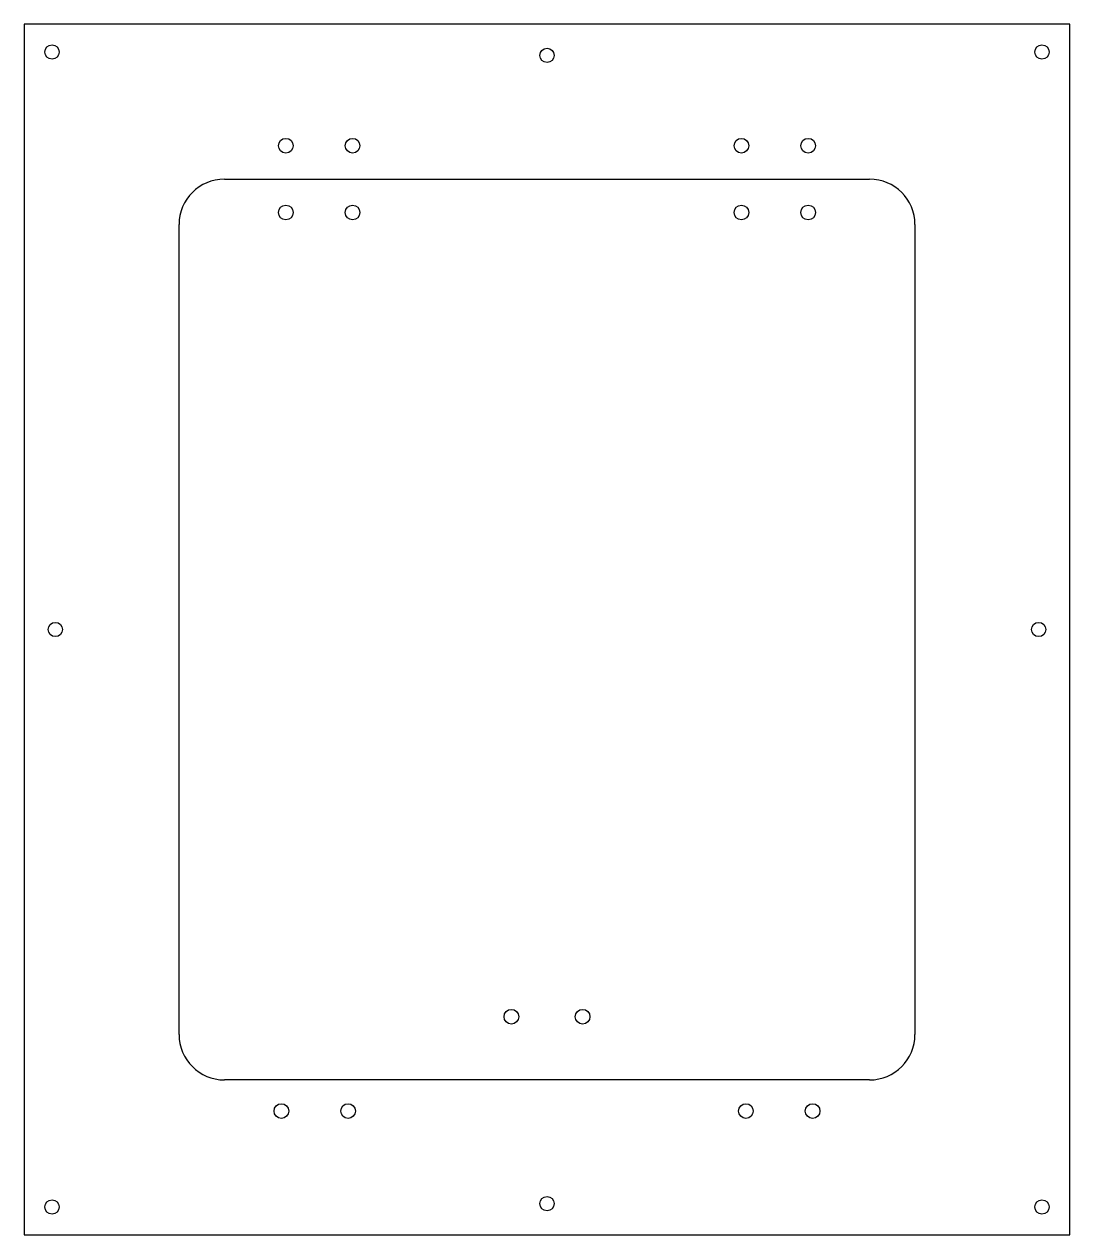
# Model space of a CAD drawing. Header units: millimetres. Extents: x -81 to 154, y 12 to 284.
import ezdxf

# ---------------------------------------------------------------- set-up
doc = ezdxf.new("R2010")
doc.units = ezdxf.units.MM

msp = doc.modelspace()

# ---------------------------------------------------------------- linework, layer by layer
at = {"color": 7, "linetype": 'Continuous', "lineweight": 25}
for p, q in [((153.51, 283.94), (-81.49, 283.94)), ((-81.49, 283.94), (-81.49, 11.94)), ((153.51, 11.94), (153.51, 283.94)), ((-36.49, 249.14), (108.51, 249.14)), ((-46.69, 56.94), (-46.69, 238.94)), ((118.71, 238.94), (118.71, 56.94)), ((108.51, 46.74), (-36.49, 46.74)), ((-81.49, 11.94), (153.51, 11.94))]:
    msp.add_line(p, q, dxfattribs=at)
for centre, radius in [((-75.24, 277.69), 1.6), ((36.01, 276.94), 1.6), ((147.26, 277.69), 1.6), ((-22.69, 256.64), 1.65), ((-7.69, 256.64), 1.65), ((79.71, 256.64), 1.65), ((94.71, 256.64), 1.65), ((-22.69, 241.64), 1.65), ((-7.69, 241.64), 1.65), ((79.71, 241.64), 1.65), ((94.71, 241.64), 1.65), ((-74.49, 147.94), 1.6), ((146.51, 147.94), 1.6), ((28.01, 60.94), 1.65), ((44.01, 60.94), 1.65), ((-23.69, 39.74), 1.65), ((-8.69, 39.74), 1.65), ((80.71, 39.74), 1.65), ((95.71, 39.74), 1.65), ((-75.24, 18.19), 1.6), ((36.01, 18.94), 1.6), ((147.26, 18.19), 1.6)]:
    msp.add_circle(centre, radius, dxfattribs=at)
for centre, start, end in [((-36.49, 238.94), 90, 180), ((108.51, 238.94), 360, 90), ((-36.49, 56.94), 180, 270), ((108.51, 56.94), 270, 360)]:
    msp.add_arc(centre, 10.2, start, end, dxfattribs=at)

doc.saveas('drawing.dxf')
